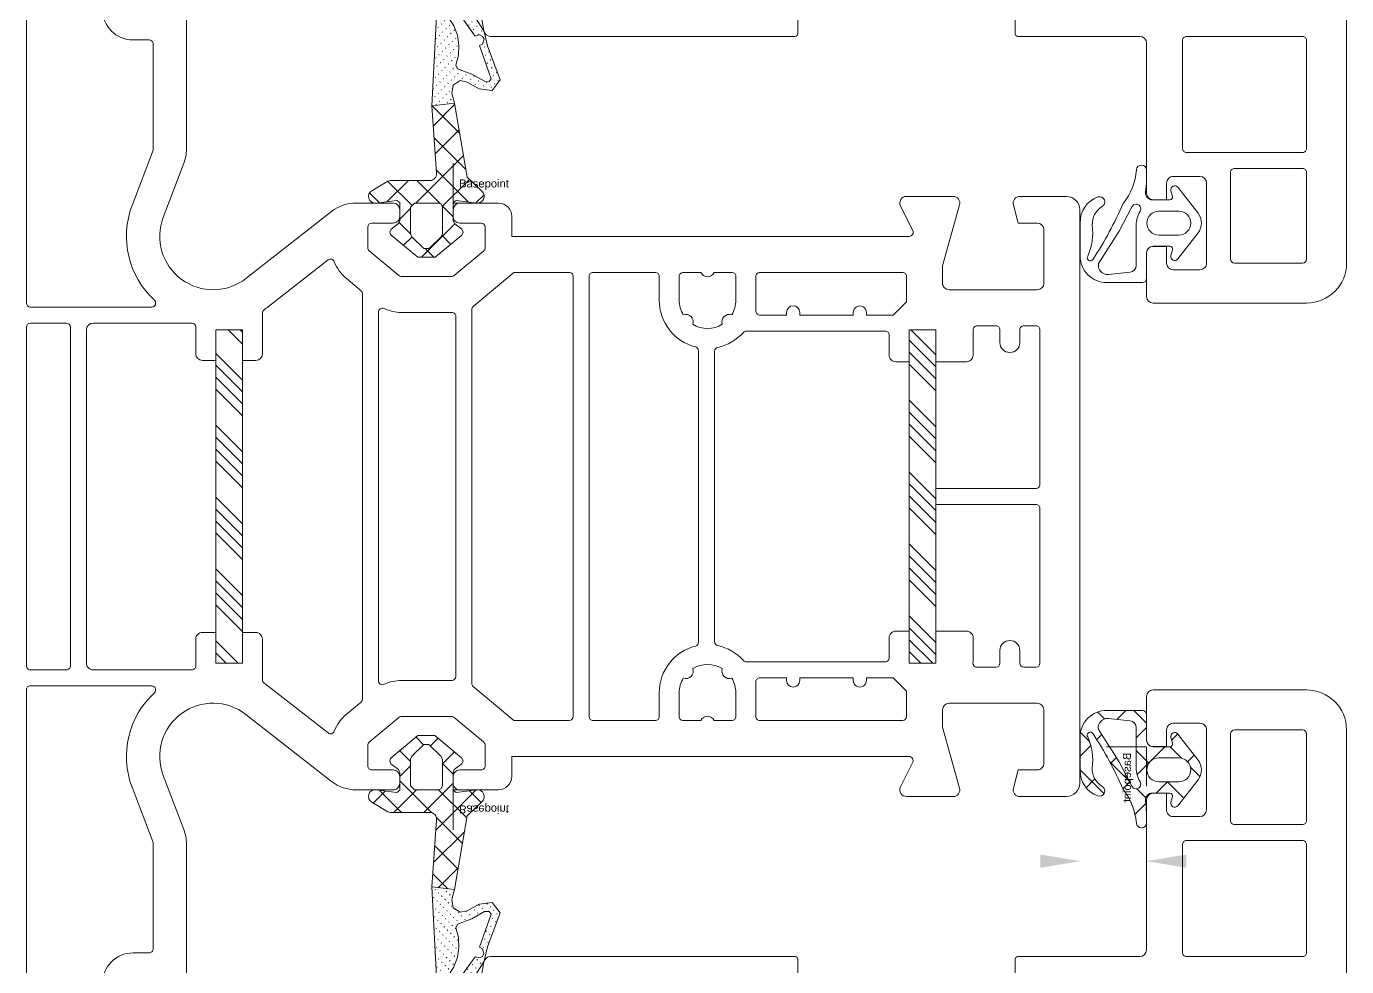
# Model space of a CAD drawing. Header units: millimetres. Extents: x 2258 to 5600, y 711 to 2563.
# Drawn here: x 4025.518 to 4029.343, y 1267.333 to 1270.056 of the extents above; entities that cross this region are included whole.
import ezdxf

# ---------------------------------------------------------------- set-up
doc = ezdxf.new("R2010")
doc.units = ezdxf.units.MM
doc.layers.add('PQI-A-WIN', color=140, linetype='Continuous', lineweight=13)
doc.styles.get("Standard").update_dxf_attribs({"font": 'arial.ttf'})
doc.dimstyles.new('SCHUECO', dxfattribs={"dimtxt": 4, "dimasz": 3, "dimexe": 0.18, "dimexo": 0.0625, "dimgap": 2, "dimtad": 0, "dimdec": 0, "dimzin": 0, "dimdsep": 46, "dimtxsty": 'Standard', "dimcen": 0.09, "dimadec": 0, "dimazin": 0, "dimtfac": 1, "dimtdec": 0, "dimtofl": 0, "dimtmove": 0, "dimatfit": 3, "dimfxl": 1, "dimtolj": 1, "dimtzin": 0, "dimarcsym": 0})
pattern_1 = [(44.99999999999996, (-2185.166647521728, 833.4856282345427), (-2.694076836320745, 2.694076836320748), []), (44.99999999999996, (-2184.268621521733, 833.4856282345427), (-2.694076836320745, 2.694076836320748), []), (44.99999999999996, (-2183.37059552173, 833.4856282345281), (-2.694076836320745, 2.694076836320748), []), (44.99999999999996, (-2182.472567521727, 833.4856282345427), (-2.694076836320745, 2.694076836320748), [])]

# ---------------------------------------------------------------- blocks, each defined once
blk = doc.blocks.new('*D17')
at = {"transparency": 16777216}
for p, q in [((101.6754354539699, 53.10518413807917), (101.6754354539699, 56.10518413807917)), ((95.17517284629906, 50.10518413807917), (101.8554354539699, 50.10518413807917)), ((99.8524201691362, 45.1374787787651), (101.8554354539699, 45.1374787787651)), ((101.6754354539699, 42.1374787787651), (101.6754354539699, 39.1374787787651))]:
    blk.add_line(p, q, dxfattribs=at)
for p in [(95.11267284629906, 50.10518413807917), (101.6754354539699, 50.10518413807917), (99.7899201691362, 45.1374787787651)]:
    blk.add_point(p, dxfattribs=at)
for points in [[(101.1754354539699, 53.10518413807917), (102.1754354539699, 53.10518413807917), (101.6754354539699, 50.10518413807917)], [(101.1754354539699, 42.1374787787651), (102.1754354539699, 42.1374787787651), (101.6754354539699, 45.1374787787651)]]:
    blk.add_solid(points, dxfattribs=at)
at = {"transparency": 16777216, "insert": (101.6754354539699, 58.77185080474585), "char_height": 2, "attachment_point": 5, "rotation": 90}
blk.add_mtext('\\A1;5', dxfattribs=at)
blk = doc.blocks.new('BASEPOINT')
for p, q in [((0.0001424139276124947, -6.579969547004794e-08), (0.0001424139276124947, 2.998156919277449)), ((-7.890404418731123e-08, 0.0005381883725030789), (2.956911949821283, 0.0005381883725030789))]:
    blk.add_line(p, q)
blk.add_text('Basepoint', height=0.6).set_placement((0.4501424139276011, 1.169999934200292))
blk = doc.blocks.new('PRJ_INSERT_77_593613123138', base_point=(370.0591615602781, 296.904111493457))
h = blk.add_hatch()
h.set_pattern_fill('ACAD_ISO07W100', color=256, scale=0.1, angle=45, style=0)
h.set_pattern_definition([(45.00000000000001, (96.33290821566521, -202.4814861769743), (0.3535533905932738, -0.3535533905932737), [0.05, -0.3])])
h.paths.add_polyline_path([(370.2626288746902, 307.2572055504933), (370.3826278046902, 306.9672046304934), (371.4626296346902, 306.5772052504933), (372.4226287246902, 306.0372043304934), (372.7726271946902, 306.0272021904933), (372.9026282646902, 306.2272067704934), (372.0326293346902, 308.7072025004933), (372.2526267346902, 308.8172031104933), (372.3726294846903, 309.1872058604933), (372.2526267346902, 309.3972049404933), (372.0326293346902, 309.5072055504933), (371.7226279546902, 309.4172092104934), (370.4026282646902, 311.2372012804934), (369.8526290246903, 311.4372058604934), (369.7226279546902, 310.8272052504934), (370.1226294846903, 310.1872058604934), (370.3826278046902, 309.4872012804933), (370.4926284146902, 308.7372012804933), (370.4526275046902, 307.9872012804933)], flags=16)
h.paths.add_polyline_path([(370.5926268946902, 306.0872073804933), (370.0526297946902, 305.7572055504933), (369.9726279546902, 305.1272006704933), (370.1626265846902, 304.3872028004934), (368.4726279546902, 304.1872058604933), (368.8226264346902, 310.9472079904934), (369.1726287246902, 311.6572070804933), (370.6226294846903, 312.8972049404934), (370.8026297946902, 312.9672046304934), (371.0326293346902, 312.8872028004933), (371.1226294846903, 312.6472049404934), (370.9926284146902, 312.2372012804934), (371.1126273446902, 311.7972064704933), (372.3826278046902, 309.7572055504933), (372.6426299446903, 308.6872058604933), (373.5926268946902, 306.1372028004934), (372.9926284146902, 305.3472018904934), (372.0026267346902, 305.4772067704934), (371.1226294846903, 305.9672046304934)])
h = blk.add_hatch()
h.set_pattern_fill('ANSI37', color=256, scale=0.5, style=0)
h.set_pattern_definition([(45.00000000000001, (96.33290821566521, -202.4814861769743), (1.122532015133644, -1.122532015133644), []), (315, (96.33290821566521, -202.4814861769743), (-1.122532015133644, -1.122532015133644), [])])
edge = h.paths.add_edge_path()
edge.add_arc((364.2139190631738, 297.402952210202), 0.4999999999999765, 120.8947328406612, 276.9882955879087)
edge.add_line((364.2747523546797, 296.9066666969694), (365.8291620202781, 297.0972018904934))
edge.add_line((365.8291620202781, 297.0972018904934), (366.0591615602781, 296.9372058604933))
edge.add_line((366.0591615602781, 296.9372058604933), (366.0591615602781, 295.5872073804933))
edge.add_line((366.0591615602781, 295.5872073804933), (365.9691614102782, 295.3772044804933))
edge.add_line((365.9691614102782, 295.3772044804933), (365.3991617102781, 294.9572025004933))
edge.add_line((365.3991617102781, 294.9572025004933), (365.3091615602781, 294.7272067704934))
edge.add_line((365.3091615602781, 294.7272067704934), (365.3691610302782, 294.5572047904934))
edge.add_line((365.3691610302782, 294.5572047904934), (365.4191621702781, 294.5072055504933))
edge.add_line((365.4191621702781, 294.5072055504933), (367.4191621702781, 292.8372073804933))
edge.add_line((367.4191621702781, 292.8372073804933), (368.6991609502782, 292.8372073804933))
edge.add_line((368.6991609502782, 292.8372073804933), (370.6991609502782, 294.5072055504933))
edge.add_line((370.6991609502782, 294.5072055504933), (370.8091615602781, 294.7272067704934))
edge.add_line((370.8091615602781, 294.7272067704934), (370.7191614102782, 294.9572025004933))
edge.add_line((370.7191614102782, 294.9572025004933), (370.1491617102781, 295.3772044804933))
edge.add_line((370.1491617102781, 295.3772044804933), (370.0591615602781, 295.5872073804933))
edge.add_line((370.0591615602781, 295.5872073804933), (370.0591615602781, 296.9372058604933))
edge.add_line((370.0591615602781, 296.9372058604933), (370.2891611002781, 297.0972018904934))
edge.add_line((370.2891611002781, 297.0972018904934), (371.8341112121234, 296.9078259892771))
edge.add_arc((371.894944577482, 297.404111493457), 0.5000000000000268, 263.0116958858569, 406.2845243053848)
edge.add_line((372.2404834077912, 297.7655017489269), (371.1091608002781, 298.8472018904934))
edge.add_line((371.1091608002781, 298.8472018904934), (370.1626265846902, 304.3872028004934))
edge.add_line((370.1626265846902, 304.3872028004934), (368.4726279546902, 304.1872058604933))
edge.add_line((368.4726279546902, 304.1872058604933), (368.8197329087203, 299.1406875398265))
edge.add_arc((368.3216274998939, 299.0972018904934), 0.4999999999999836, 270, 364.9893918508951, ccw=False)
edge.add_line((368.3216274998939, 298.5972018904934), (365.3291620202781, 298.5972018904934))
edge.add_line((365.3291620202781, 298.5972018904934), (365.1691621702781, 298.5572086004934))
edge.add_line((365.1691621702781, 298.5572086004934), (363.957187878871, 297.8320082659878))
h.paths.add_polyline_path([(369.2591623202782, 296.5972018904934), (369.1491617102781, 296.8372073804933), (368.9591630902781, 296.8972049404933), (367.1591600302781, 296.8972049404933), (366.8591608002781, 296.5972018904934), (366.8591608002781, 294.6072040204933), (366.9691614102782, 294.3772044804933), (367.8691629302782, 293.4972034104933), (368.2491601902781, 293.4972034104933), (369.1491617102781, 294.3772044804933), (369.2591623202782, 294.6072040204933)], flags=16)
for points in [[(370.5926268946902, 306.0872073804933), (370.0526297946902, 305.7572055504933), (369.9726279546902, 305.1272006704933), (370.1626265846902, 304.3872028004934), (368.4726279546902, 304.1872058604933), (368.8226264346902, 310.9472079904934), (369.1726287246902, 311.6572070804933), (370.6226294846903, 312.8972049404934), (370.8026297946902, 312.9672046304934), (371.0326293346902, 312.8872028004933), (371.1226294846903, 312.6472049404934), (370.9926284146902, 312.2372012804934), (371.1126273446902, 311.7972064704933), (372.3826278046902, 309.7572055504933), (372.6426299446903, 308.6872058604933), (373.5926268946902, 306.1372028004934), (372.9926284146902, 305.3472018904934), (372.0026267346902, 305.4772067704934), (371.1226294846903, 305.9672046304934)], [(370.2626288746902, 307.2572055504933), (370.3826278046902, 306.9672046304934), (371.4626296346902, 306.5772052504933), (372.4226287246902, 306.0372043304934), (372.7726271946902, 306.0272021904933), (372.9026282646902, 306.2272067704934), (372.0326293346902, 308.7072025004933), (372.2526267346902, 308.8172031104933), (372.3726294846903, 309.1872058604933), (372.2526267346902, 309.3972049404933), (372.0326293346902, 309.5072055504933), (371.7226279546902, 309.4172092104934), (370.4026282646902, 311.2372012804934), (369.8526290246903, 311.4372058604934), (369.7226279546902, 310.8272052504934), (370.1226294846903, 310.1872058604934), (370.3826278046902, 309.4872012804933), (370.4926284146902, 308.7372012804933), (370.4526275046902, 307.9872012804933)], [(369.2591623202782, 296.5972018904934), (369.1491617102781, 296.8372073804933), (368.9591630902781, 296.8972049404933), (367.1591600302781, 296.8972049404933), (366.8591608002781, 296.5972018904934), (366.8591608002781, 294.6072040204933), (366.9691614102782, 294.3772044804933), (367.8691629302782, 293.4972034104933), (368.2491601902781, 293.4972034104933), (369.1491617102781, 294.3772044804933), (369.2591623202782, 294.6072040204933)]]:
    blk.add_lwpolyline(points, close=True)
blk.add_lwpolyline([(363.957187878871, 297.8320082659878, 0.8104602076721642), (364.2747523546797, 296.9066666969694), (365.8291620202781, 297.0972018904934), (366.0591615602781, 296.9372058604933), (366.0591615602781, 295.5872073804933), (365.9691614102782, 295.3772044804933), (365.3991617102781, 294.9572025004933), (365.3091615602781, 294.7272067704934), (365.3691610302782, 294.5572047904934), (365.4191621702781, 294.5072055504933), (367.4191621702781, 292.8372073804933), (368.6991609502782, 292.8372073804933), (370.6991609502782, 294.5072055504933), (370.8091615602781, 294.7272067704934), (370.7191614102782, 294.9572025004933), (370.1491617102781, 295.3772044804933), (370.0591615602781, 295.5872073804933), (370.0591615602781, 296.9372058604933), (370.2891611002781, 297.0972018904934), (371.8341112121234, 296.9078259892771, 0.7217059250208615), (372.2404834077912, 297.7655017489269), (371.1091608002781, 298.8472018904934), (370.1626265846902, 304.3872028004934), (368.4726279546902, 304.1872058604933), (368.8197329087203, 299.1406875398265, -0.4399552836846325), (368.3216274998939, 298.5972018904934), (365.3291620202781, 298.5972018904934), (365.1691621702781, 298.5572086004934)], format="xyb", close=True)
blk.add_blockref('BASEPOINT', (370.0591615602781, 296.904111493457))
blk = doc.blocks.new('PRJ_INSERT_82_593613108129', base_point=(93.09175947517126, 45.13613779578571))
for points in [[(96.57175947517125, 43.38587658549507, 0.4931454364978535), (96.82352329069754, 43.19269142198048), (97.25386843934203, 43.30800207255939, -0.8182563119999993), (97.51551644842996, 42.78128659085793), (95.57004920008067, 41.27047850614416, -0.3423746699999996), (94.09457123851244, 41.26964571502724), (92.14783110374047, 42.77792282673801, -0.8187275480000128), (92.40921151568274, 43.30484580622618), (92.83999565964504, 43.18941752719068, 0.4931454364977577), (93.09175947517126, 43.38260269070529), (93.09175947517126, 44.6374787787651, 0.4142135623730951), (92.59175947517126, 45.1374787787651), (90.67509230374839, 45.1374787787651, -0.4138931122736059), (90.37509248334236, 45.43715051612516), (90.37216594885064, 48.11171568158161, -0.4144342108231597), (92.371998102171, 50.11369932415977), (94.84659984777645, 50.11369932415976, -0.326046179430916), (96.79015758703423, 48.79695738080039, -0.9093540687874182), (96.06772258947562, 48.46181333783163, 0.282567528062956), (94.68345287512017, 49.20180357220664, -0.1321869411913661), (92.36002225202456, 49.54727830056522, 1.066738308784841), (92.12449244264275, 49.14794116641387, 0.03987579388845044), (96.29622295568663, 46.88146055462859, 0.1492606141853157), (98.83346861699634, 45.89834376379143, -0.9639919681438134), (98.8055596810595, 45.13747877876509), (98.03945080570902, 45.13747877876509, -0.01234917559832588), (97.12115260942637, 45.20578850835254, 0.4435007188284667), (96.57175947517125, 44.70823417133149)], [(94.2201044864483, 47.19826353314413), (96.05439403722954, 46.22859800580039, -1.052815809151286), (95.71731212804985, 45.61617124798789, 0.1393325173808946), (94.66411998937798, 45.91594541790977), (91.65344415577628, 45.91591661471215, -0.3824563180869147), (91.15644155935468, 46.36120670734741), (90.9764292545147, 47.99648130658164, -0.5055033371080669), (91.79450949353532, 48.73804006586558)], [(93.93175947517128, 44.21543459327921, -0.9999999999999999), (95.73175947517123, 44.21543459327921), (95.73175947517123, 42.71689257772726, -0.9999999999999999), (93.93175947517128, 42.71689257772726)]]:
    blk.add_lwpolyline(points, format="xyb", close=True)
blk = doc.blocks.new('PRJ_INSERT_87_593613108102', base_point=(93.09175947517126, 45.13613779578571))
h = blk.add_hatch()
h.set_pattern_fill('NETZ', color=256, scale=2, angle=45, style=0)
h.set_pattern_definition([(135, (93.08175947517125, 43.61418591525233), (1.414213562373095, 1.414213562373095), []), (45.00000000000001, (93.08175947517125, 43.61418591525233), (1.414213562373095, -1.414213562373095), [])])
edge = h.paths.add_edge_path()
edge.add_arc((96.77175947517125, 43.38587658549508), 0.2000000000000028, 180.000000000002, 285.0000019295155)
edge.add_line((96.82352329069754, 43.19269142198048), (97.25386843934203, 43.30800207255939))
edge.add_arc((97.3315133211453, 43.01822739111446), 0.2999968227777602, -52.16785566725042, 104.9999981410138, ccw=False)
edge.add_line((97.51551644842996, 42.78128659085793), (95.57004920008067, 41.27047850614416))
edge.add_arc((94.8317734016949, 42.22115599779926), 1.203677219034148, 232.2325292912112, 307.83214861302235, ccw=False)
edge.add_line((94.09457123851244, 41.26964571502724), (92.14783110374047, 42.77792282673801))
edge.add_arc((92.33156664494926, 43.01507115096121), 0.2999967946248068, 75.00000260703348, 232.23252942474682, ccw=False)
edge.add_line((92.40921151568274, 43.30484580622618), (92.83999565964504, 43.18941752719068))
edge.add_arc((92.89175947517126, 43.38260269070529), 0.1999999999999995, 254.9999980705052, 360)
edge.add_line((93.09175947517126, 43.38260269070529), (93.09175947517126, 44.6374787787651))
edge.add_arc((92.59175947517126, 44.6374787787651), 0.5, 0, 90)
edge.add_line((92.59175947517126, 45.1374787787651), (90.67509230374839, 45.1374787787651))
edge.add_arc((90.67509230374839, 45.43747877876511), 0.3000000000000114, 180.0626935586477, 270, ccw=False)
edge.add_line((90.37509248334236, 45.43715051612516), (90.37216594885064, 48.11171568158161))
edge.add_arc((92.37232010137694, 48.11354436159928), 2.000154988479351, 90.0092238829954, 180.052383771404, ccw=False)
edge.add_line((92.371998102171, 50.11369932415977), (94.84659984777645, 50.11369932415976))
edge.add_arc((94.91607997703656, 48.12350345785251), 1.991408314391722, 19.766012035192716, 91.99945247194978, ccw=False)
edge.add_arc((96.412993297906, 48.66376018914963), 0.3999929910101586, -149.67688034763017, 19.45089272254171, ccw=False)
edge.add_arc((94.77315991892199, 47.70487118152124), 1.499617930004429, 30.31520107230063, 93.42947711197583)
edge.add_arc((94.16370361469352, 53.69197274753278), 4.52015027590489, 246.4823667588764, 276.6027570776597, ccw=False)
edge.add_arc((92.22934864755675, 49.3552233094328), 0.2322944478963791, 55.76875376987268, 243.1668750414375)
edge.add_arc((108.3973901569434, 74.12764261078864), 29.81262625583647, 236.9179750980363, 246.0519946565889)
edge.add_arc((99.17480532190129, 50.54491495581262), 4.659091605521037, 231.8412851438167, 265.7986037213013)
edge.add_arc((98.8055596810595, 45.51842312865142), 0.3809443498863254, -90, 85.7986037213019, ccw=False)
edge.add_line((98.8055596810595, 45.13747877876509), (98.03945080570902, 45.13747877876509))
edge.add_arc((98.96297117533568, 63.75907186026259), 18.64447957884561, 264.33071728625805, 267.16079599675686, ccw=False)
edge.add_arc((97.07175947517125, 44.70823417133148), 0.5000000000000088, 84.33071728625671, 179.9999999999992)
edge.add_line((96.57175947517125, 44.70823417133149), (96.57175947517125, 43.38587658549507))
edge = h.paths.add_edge_path(flags=16)
edge.add_arc((94.83175947517125, 44.21543459327921), 0.8999999999999773, 0, 180, ccw=False)
edge.add_line((95.73175947517123, 44.21543459327921), (95.73175947517123, 42.71689257772726))
edge.add_arc((94.83175947517125, 42.71689257772726), 0.8999999999999773, -180, 0, ccw=False)
edge.add_line((93.93175947517128, 42.71689257772726), (93.93175947517128, 44.21543459327921))
edge = h.paths.add_edge_path(flags=16)
edge.add_line((94.2201044864483, 47.19826353314413), (96.05439403722954, 46.22859800580039))
edge.add_arc((95.90162032305382, 45.91370628057193), 0.3499951519098565, -121.77616109016992, 64.11906923552851, ccw=False)
edge.add_arc((94.66328266683387, 43.91303443117008), 2.002911161762198, 58.24765455453224, 89.9760473404002)
edge.add_line((94.66411998937798, 45.91594541790977), (91.65344415577628, 45.91591661471215))
edge.add_arc((91.653439372266, 46.41591661468926), 0.4999999999999954, 186.2818715188933, 270.00054814990034, ccw=False)
edge.add_line((91.15644155935468, 46.36120670734741), (90.9764292545147, 47.99648130658164))
edge.add_arc((91.65849702869959, 48.06605929631473), 0.6856074279329417, 78.55761637273463, 185.8246158643593, ccw=False)
edge.add_line((91.79450949353532, 48.73804006586558), (94.2201044864483, 47.19826353314413))
for points in [[(96.57175947517125, 43.38587658549507, 0.4931454364978535), (96.82352329069754, 43.19269142198048), (97.25386843934203, 43.30800207255939, -0.8182563119999993), (97.51551644842996, 42.78128659085793), (95.57004920008067, 41.27047850614416, -0.3423746699999996), (94.09457123851244, 41.26964571502724), (92.14783110374047, 42.77792282673801, -0.8187275480000128), (92.40921151568274, 43.30484580622618), (92.83999565964504, 43.18941752719068, 0.4931454364977577), (93.09175947517126, 43.38260269070529), (93.09175947517126, 44.6374787787651, 0.4142135623730951), (92.59175947517126, 45.1374787787651), (90.67509230374839, 45.1374787787651, -0.4138931122736059), (90.37509248334236, 45.43715051612516), (90.37216594885064, 48.11171568158161, -0.4144342108231597), (92.371998102171, 50.11369932415977), (94.84659984777645, 50.11369932415976, -0.326046179430916), (96.79015758703423, 48.79695738080039, -0.9093540687874182), (96.06772258947562, 48.46181333783163, 0.282567528062956), (94.68345287512017, 49.20180357220664, -0.1321869411913661), (92.36002225202456, 49.54727830056522, 1.066738308784841), (92.12449244264275, 49.14794116641387, 0.03987579388845044), (96.29622295568663, 46.88146055462859, 0.1492606141853157), (98.83346861699634, 45.89834376379143, -0.9639919681438134), (98.8055596810595, 45.13747877876509), (98.03945080570902, 45.13747877876509, -0.01234917559832588), (97.12115260942637, 45.20578850835254, 0.4435007188284667), (96.57175947517125, 44.70823417133149)], [(94.2201044864483, 47.19826353314413), (96.05439403722954, 46.22859800580039, -1.052815809151286), (95.71731212804985, 45.61617124798789, 0.1393325173808946), (94.66411998937798, 45.91594541790977), (91.65344415577628, 45.91591661471215, -0.3824563180869147), (91.15644155935468, 46.36120670734741), (90.9764292545147, 47.99648130658164, -0.5055033371080669), (91.79450949353532, 48.73804006586558)], [(93.93175947517128, 44.21543459327921, -0.9999999999999999), (95.73175947517123, 44.21543459327921), (95.73175947517123, 42.71689257772726, -0.9999999999999999), (93.93175947517128, 42.71689257772726)]]:
    blk.add_lwpolyline(points, format="xyb", close=True)
blk.add_blockref('BASEPOINT', (93.09175947517126, 45.13613779578571))
dim = blk.add_linear_dim(base=(101.6754354539699, 50.10518413807917), p1=(99.7899201691362, 45.1374787787651), p2=(95.11267284629906, 50.10518413807917), angle=90, dimstyle='SCHUECO')
dim.commit()
dim.dimension.update_dxf_attribs({"geometry": '*D17', "text_midpoint": (101.6754354539699, 58.77185080474585)})
blk = doc.blocks.new('w2')
at = {"ltscale": 1000}
h = blk.add_hatch(dxfattribs=at)
h.set_pattern_fill('ANSI34', color=256, scale=0.2, angle=-2.862499213317165e-14, style=0)
h.set_pattern_definition(pattern_1)
h.paths.add_polyline_path([(-818.7187347708241, 27.80018479915452), (-843.7185287771717, 27.80018479915452), (-843.718528777179, 29.79997117610765), (-841.4186020193592, 29.79997117610765), (-841.4186020193592, 29.80018479915452), (-821.0185165701405, 29.80018479916907), (-821.0185165701405, 29.7999711761222), (-818.7187347708241, 29.79997117610765)])
h = blk.add_hatch(dxfattribs=at)
h.set_pattern_fill('ANSI34', color=256, scale=0.2, angle=-2.862499213317165e-14, style=0)
h.set_pattern_definition(pattern_1)
h.paths.add_polyline_path([(-821.118492156078, -22.19983236698317), (-821.118492156078, -22.20004599003005), (-818.7187347708241, -22.20004599003005), (-818.7187347708241, -24.19983236698317), (-843.7185287771717, -24.19983236696862), (-843.7185287771717, -22.20004599003005), (-841.3186264334217, -22.20004599003005), (-841.318626433429, -22.19983236696862)])
for points in [[(-793.9684582052723, 31.99998422237695), (-805.1679783221989, 31.99998422237695, -0.09100544918140649), (-806.2331249251656, 32.19542585065938), (-810.2982921896473, 33.73934896083665, 0.7590233678601905), (-814.8705578146473, 27.53732163997483), (-809.8544321041845, 21.1170176454616, -0.1673434661817738), (-809.2184582052796, 19.27002533542691), (-809.2184582052723, 16.49996812436439, -0.4140987294296795), (-809.7184582052723, 15.99996812436439), (-810.2184582052796, 15.99996812434983, -0.4144742986754213), (-810.7184582052796, 16.49996812436439), (-810.7184582052723, 18.0999589690764, 0.4139852398019882), (-811.0185070334046, 18.39996202083421), (-812.5647716818494, 18.39996202083421, 0.2215126737079824), (-812.7946300802723, 18.29279954524827), (-814.6482759806313, 16.08360702716163, 0.176321042264462), (-814.7184582052796, 15.89077603865007), (-814.7184582052723, 12.10916211748554, 0.1763201655851752), (-814.6482766364352, 11.9163319105719), (-812.7946300802723, 9.707123352010967, 0.2215126737079616), (-812.5647716818348, 9.599960876439582), (-811.0185070333973, 9.59996087642503, 0.4139727884084307), (-810.7184582052723, 9.899963928197394), (-810.7184582052723, 11.49997003171302, -0.4144341899851268), (-810.2184582052723, 11.99997003169847), (-809.7184582052723, 11.99997003171302, -0.4140585600646581), (-809.2184582052723, 11.49997003169847), (-809.2184582052796, 8.599960876439582, -0.4141168356852669), (-810.2184582052796, 7.599960876439582), (-811.7184582052723, 7.59996087642503), (-811.7184582052723, -22.2000459900155, 0.55691686604508), (-811.2849865255848, -22.46869223026442), (-809.4409923849598, -21.55227987673425, -0.556607904861629), (-808.7184582052723, -22.00003378298425), (-808.7184582052723, -25.5000337829988, -0.4967580906147946), (-809.3535900412098, -25.98141806034255), (-813.9185314474598, -24.70004599003005), (-815.2184582052723, -24.7000459900155, 0.4145128486108499), (-815.7184582052796, -25.2000459900155), (-815.7184582052796, -31.80000631716393, 0.4145128486108457), (-815.2184582052723, -32.30000631717849), (-811.2184582052796, -32.30000631717849, 0.4141372546644739), (-810.7184582052723, -31.80000631717849), (-810.7184582052723, -30.3843111267488), (-809.3479748068348, -30.01706259159255, -0.4929991430939729), (-808.7184582052723, -30.50003378298425), (-808.7184582052723, -34.00001852420974, -0.4141097112097161), (-809.7184582052796, -35.0000157776376), (-852.718460112621, -35.00001577762305, -0.414271049464196), (-853.7184601126282, -34.00001852420974), (-853.718460112621, -30.50003378298425, -0.4932576109840519), (-853.0890655813782, -30.01706259159255), (-851.718460112621, -30.38431112673425), (-851.7184601126355, -31.80000631716393, 0.4145128486108478), (-851.218460112621, -32.30000631717849), (-847.2185287771717, -32.30000631717849, 0.414137254664476), (-846.7185287771717, -31.80000631717849), (-846.7185287771717, -25.20004599003005, 0.4141372546644635), (-847.2185287771717, -24.7000459900155), (-848.5185165701405, -24.7000459900155), (-853.0833282766907, -25.98141806034255, -0.4970037249472636), (-853.718460112621, -25.50003378298425), (-853.718460112621, -22.0000337829988, -0.5568370763175419), (-852.9959259329335, -21.5522798767488), (-851.152053862621, -22.46869223024987, 0.5565166634736244), (-850.718460112621, -22.20004599003005), (-850.718460112621, 7.599960876439582), (-852.218460112621, 7.59996087642503, -0.4142782962719561), (-853.2184601126282, 8.59996087642503), (-853.218460112621, 11.49997003171302, -0.4144341899851226), (-852.718460112621, 11.99997003171302), (-852.218460112621, 11.99997003171302, -0.4140585600646664), (-851.7184601126282, 11.49997003171302), (-851.7184601126282, 9.899963928197394, 0.4144778819058457), (-851.4185333548085, 9.59996087642503), (-849.872268706371, 9.59996087642503, 0.2215154119247647), (-849.642417937328, 9.707123352010967), (-847.7887134724224, 11.91632818423386, 0.1763243448808991), (-847.7185287771717, 12.1091621171945), (-847.718528777179, 15.89077603889746, 0.1763252215664501), (-847.7887141282554, 16.08361075344146), (-849.6424155796267, 18.29279673540441, 0.2216964525937147), (-849.8722302285314, 18.39996202083421), (-851.4185333548085, 18.39996202083421, 0.4144907307888861), (-851.7184601126282, 18.0999589690764), (-851.718460112621, 16.49996812436439, -0.4140987294296753), (-852.218460112621, 15.99996812436439), (-852.718460112621, 15.99996812434983, -0.4144742986754232), (-853.218460112621, 16.49996812434983), (-853.2184601126282, 19.27018157904968, -0.1673417594040384), (-852.5824984797946, 21.11715818922676), (-847.5665512381092, 27.53732163997483, 0.7590228700914367), (-852.1387481985585, 33.73934896083665), (-856.203765440514, 32.19543646724196, -0.09100796121511623), (-857.2689399966766, 31.99998422237695), (-868.468460112621, 31.9999842223624, -0.4144957204533536)], [(-904.7184529600709, -55.00001577762305), (-848.7184586821095, -55.00001577762305, 0.4141800440952208), (-845.7184586821168, -52.00001482394873), (-845.7184586821095, -40.50001482394873, 0.4141000780213171), (-846.2184586821095, -40.00001577762305), (-849.4684586821095, -40.00001577762305, 0.4142262546462484), (-849.9684586821168, -40.50001482394873), (-849.9684586821095, -41.50001482394873), (-848.7184586821095, -41.50001482394873, -0.4140987294296731), (-848.2184586821095, -42.00001482394873), (-848.2184586821095, -43.99977606363245, -0.4143533987650225), (-848.7186974428914, -44.50001482394873), (-854.7184586821095, -44.50001482394873, -0.4142005543965916), (-855.2184586821168, -44.00001482396328), (-855.2184586821095, -42.00001482396328, -0.4142249059344036), (-854.7184586821095, -41.50001482394873), (-853.4684586821095, -41.50001482394873), (-853.4684586821095, -40.50001482394873, 0.4140987294296983), (-853.9684586821095, -40.00001482394873), (-865.218462496814, -40.00001482396328, -0.4141852284235096), (-865.7184624968068, -39.50001482394873), (-865.7184624968068, -30.35000566867529, 0.4141729218234941), (-865.9185357389943, -30.15000872043311), (-867.7181137125153, -30.15000872043311, -0.4148355601868188)], [(-867.7181137125008, -13.85000566867529), (-865.9185357389943, -13.85000566867529, 0.4142649428828891), (-865.7184624968068, -13.65000872043311), (-865.7184624968068, 9.19879193874658, 0.3637908684517543), (-866.1316705046193, 9.691193061793456), (-870.7184624968068, 10.49998517605127)], [(-757.718466311504, -55.00001577762305), (-813.7184605894581, -55.00001577762305, -0.4141800440952208), (-816.7184605894581, -52.00001482394873), (-816.7184605894581, -40.50001482394873, -0.4141000780213171), (-816.2184605894581, -40.00001577762305), (-812.9684605894581, -40.00001577762305, -0.4142262546462484), (-812.4684605894654, -40.50001482394873), (-812.4684605894581, -41.50001482394873), (-813.7184605894727, -41.50001482394873, 0.4140987294296731), (-814.2184605894581, -42.00001482393418), (-814.2184605894581, -43.99977606363245, 0.4143533987650225), (-813.7182218286689, -44.50001482394873), (-807.7184605894581, -44.50001482394873, 0.4142005543965916), (-807.2184605894581, -44.00001482394873), (-807.2184605894581, -42.00001482394873, 0.4142249059344036), (-807.7184605894581, -41.50001482394873), (-808.9684605894581, -41.50001482394873), (-808.9684605894654, -40.50001482394873, -0.4140987294296983), (-808.4684605894654, -40.00001482394873), (-797.2184567747609, -40.00001482394873, 0.4141852284235096), (-796.7184567747609, -39.50001482394873), (-796.7184567747609, -30.35000566867529, -0.4141729218234941), (-796.5183835325734, -30.15000872043311), (-794.7188055590668, -30.15000872043311, 0.4148355601868188)], [(-794.7188055590814, -13.85000566867529), (-796.5183835325734, -13.85000566867529, -0.4142649428828891), (-796.7184567747609, -13.65000872043311), (-796.7184567747609, 9.19879193874658, -0.3637908684517543), (-796.3052487669484, 9.691193061793456), (-791.7184567747609, 10.49998517605127)]]:
    blk.add_lwpolyline(points, format="xyb", dxfattribs=at)
for points in [[(-865.1460724173085, 34.4999690780387, -0.4144907307889035), (-865.445999175121, 34.79997212978196), (-865.4459991751282, 35.9999690780387, 0.4141775996259797), (-867.7460480032532, 38.29997212978196), (-871.685256987621, 38.29997212979652, -0.4928747108713756), (-871.975051909496, 38.67761190030433), (-870.6084747610585, 43.7776180038054, -0.3394217371552758), (-870.3186798391835, 43.9999690780387), (-845.7185287771863, 43.9999690780387, -0.4143884253417999), (-845.4186020193665, 43.69996602626634), (-845.4186020193665, 34.60865743251634, -0.6832181389907827), (-845.9391098318592, 34.40533406827308, 0.3063394764209429), (-853.026321440746, 36.07647664638353), (-857.1773224173157, 34.49996907802415)], [(-844.2185287771717, 43.69996602628089, -0.4144778819058825), (-843.9186020193665, 43.99996907802415), (-818.5185165701405, 43.9999690780387, -0.4139727884084385), (-818.2184677420155, 43.69996602626634), (-818.2184677420155, 40.99996907802415, -0.4139852398019465), (-818.518516570155, 40.69996602626634), (-843.9186020193592, 40.69996602628089, -0.414490730788879), (-844.2185287771717, 40.99996907802415)], [(-817.0185146627991, 43.69996602626634, -0.4141142411121429), (-816.7184658346669, 43.9999690780387), (-792.1183610258595, 43.99996907802415, -0.3394576897595111), (-791.8285661039845, 43.7776180038054), (-790.461988955547, 38.67761190028978, -0.4933796641124775), (-790.7517838774293, 38.29997212979652), (-794.6909923849671, 38.29997212978196, 0.4141730664658379), (-796.9910412130848, 35.9999690780387), (-796.9910412130848, 34.79997212978196, -0.4144907307888772), (-797.2909679708973, 34.49996907802415), (-805.2597179708973, 34.49996907802415), (-809.4107189474598, 36.07647664638353, 0.3063520428537711), (-816.4978847799794, 34.40533406825853, -0.6829872473079543), (-817.0185146627919, 34.60865743251634)], [(-813.4831067129999, 21.37602107068233, -0.5068786376784042), (-813.6145347843412, 20.9102879367565, 0.1294042729086624), (-814.8622106052935, 20.02920740147238), (-815.8036927413486, 18.907140187599, -0.2217007050997219), (-816.033510516696, 18.79997117610765), (-846.4035065256612, 18.79997117610765, -0.2216964525937126), (-846.6333211745805, 18.90713646153745), (-847.5740837393387, 20.02830916648963, 0.129513809728693), (-848.8224750330046, 20.91030257483362, -0.5068763388598283), (-848.9539033501642, 21.37603429124283), (-845.43892726989, 25.87502917167149, 0.01374640017175579), (-845.2202207261726, 26.17140106634179, -0.245391264120013), (-844.9740261024999, 26.29997117610765), (-841.9186020193665, 26.29997117610765, 0.4144640356852681), (-841.4186020193592, 26.79997117610765), (-841.4186020193665, 27.79997117610765), (-843.7185287771717, 27.7999711761222), (-843.718528777179, 29.79997117610765), (-841.4186020193592, 29.79997117610765), (-841.4186020193665, 30.79997117610765, 0.414417294069638), (-841.9186020193592, 31.29997212978196), (-843.9186020193592, 31.29997212979652, -0.4145345493896754), (-844.2185287771717, 31.59995992276527), (-844.2185287771717, 38.99996907802415, -0.414434189985134), (-843.7185287771717, 39.49996907802415), (-818.7184677420155, 39.49996907802415, -0.4140585600646061), (-818.2184677420155, 38.99996907802415), (-818.2184677420155, 31.59995992275071, -0.4140292785831807), (-818.5185165701478, 31.29997212978196), (-820.5185165701405, 31.29997212978196, 0.4140757920632828), (-821.0185165701405, 30.79997117610765), (-821.0185165701405, 29.7999711761222), (-818.7184677420228, 29.7999711761222), (-818.7184677420228, 27.7999711761222), (-821.0185165701405, 27.7999711761222), (-821.0185165701405, 26.79997117610765, 0.4141227121502763), (-820.5185165701405, 26.2999711761222), (-817.4630812357427, 26.29997117610765, -0.2453921737157822), (-817.2168860237507, 26.17140022147214, 0.0146273451228477), (-816.9836145948211, 25.85645173232479)], [(-845.0345375792604, 17.5999589690764), (-817.4024494030746, 17.5999589690764, -0.5502031364459006), (-817.1311774760034, 17.17185142994276, 0.1107495697884544), (-817.4184582052694, 15.89077603863552), (-817.418458205284, 12.09997308347374, -0.4142135623730948), (-817.7184582052723, 11.79997308345628), (-844.7185776052938, 11.79997308345628, -0.414213562373095), (-845.0185776052967, 12.09997308347374), (-845.0185776052967, 15.87365977861919, 0.1121936566339343), (-845.3058095063316, 17.17185142997187, -0.5502031364174572)], [(-845.2287067203579, 10.59997613521409), (-817.20799551862, 10.59997613521409, -0.2217095995094762), (-816.9781712043477, 10.49279933031357), (-814.4184093771546, 7.441841138715972), (-814.4184093771473, 3.299970031701378, -0.414213562373095), (-814.7184093771502, 2.999970031713019), (-847.7185165701376, 2.999970031698467, -0.414213562373095), (-848.0185165701405, 3.299970031686826), (-848.0185165701405, 7.441986633275519), (-845.4585182088776, 10.49281461621285, -0.2216921539529607)], [(-848.0178451834217, -3.153304504434345), (-848.0185165643343, 1.499929798679659, -0.4142558224100689), (-847.71851656746, 1.79997308345628), (-814.7185314474482, 1.79997308345628, -0.4142174041424808), (-814.4185314474744, 1.499969148484524), (-814.4185924826161, -3.153304504434345, -0.4142983664102387), (-814.7185802755848, -3.453292297388543), (-816.4942123709261, -3.453292297403095, 0.3424565687257416), (-820.0055845304742, -6.177797679381911, -0.3424565687257416), (-820.29618084713, -6.403273986841668), (-842.1408767072135, -6.403273986841668, -0.3424565687257481), (-842.431473023862, -6.177797679381911, 0.3424565687257416), (-845.9428451834247, -3.453292297403095), (-847.717857390453, -3.453292297403095, -0.4142983664102107)], [(-848.017845183429, -7.578277038614033, 0.6499039041334522), (-848.017845183429, -6.578277038614033), (-848.0178451834217, -5.253280090371845, -0.4144468047252342), (-847.7179184256092, -4.953292297403095), (-845.9428451834247, -4.953292297388543, -0.1371996598161573), (-844.8404917192674, -5.261580476537347, 0.6244339804756662), (-844.1277358043881, -5.973302278362098, -0.2804484668413061), (-844.1277437245008, -8.18329532626376, 0.6244863242069474), (-844.8404910038444, -8.895003684141557, -0.1371997601196687), (-845.9428451834247, -9.203292297403095), (-847.7179184256092, -9.203292297388543, -0.4143401468750159), (-848.0178451834217, -8.90327398685622)], [(-817.5965665505064, -8.895003684141557, 0.1371997601196687), (-816.4942123709334, -9.203292297403095), (-814.7185192404286, -9.203292297403095, 0.4143401468750159), (-814.4185924826161, -8.90327398685622), (-814.4185924826161, -7.578277038614033, -0.6499039041334397), (-814.4185924826161, -6.578277038599481), (-814.4185924826161, -5.253280090371845, 0.4144468047252377), (-814.7185192404286, -4.953292297388543), (-816.4942123709261, -4.953292297403095, 0.1371996598161571), (-817.5965658350906, -5.261580476551899, -0.6244339804756662), (-818.3093217499554, -5.97330227837665, 0.2804484668413063), (-818.3093138298573, -8.183295326249208, -0.6244863242069476)], [(-842.1055271003424, -7.603286193872918), (-820.3315304540083, -7.60328619388747, -0.3534633579343162), (-820.0382322565783, -7.84022933554661, 0.1579565635716274), (-818.9180334754128, -9.773791556071956, -0.2127273987962162), (-818.8186255668261, -9.996865621666075), (-818.8185653982655, -20.40002767948317, -0.4144299052147346), (-819.118492156078, -20.70004599003005), (-820.618492156078, -20.70004599003005, 0.4142634643848764), (-821.118492156078, -21.20004599003005), (-821.118492156078, -22.20004599003005), (-818.7184677420155, -22.2000459900155), (-818.7184677420155, -24.2000459900155), (-821.118492156078, -24.20004599003005), (-821.1184921560853, -26.5000337829988, 0.4141925722659863), (-820.618492156078, -27.0000337829988), (-818.7184677420155, -27.0000337829988, -0.4144246451432656), (-818.418540984203, -27.30002157596755), (-818.418540984203, -28.70004599003005, -0.4144246451433697), (-818.7184677420155, -29.0000337829988), (-819.668540984203, -29.0000337829988, 0.9999999999999999), (-819.668540984203, -30.50003378298425), (-818.7184677420155, -30.5000337829988, -0.4144246451432656), (-818.418540984203, -30.80002157596755), (-818.418540984203, -31.70003073122643, -0.4144246451433072), (-818.7184677420228, -32.00001852419518), (-830.3185653982655, -32.00001852420974, -0.4144246451433143), (-830.618492156078, -31.70003073122643), (-830.618492156078, -24.20004599003005), (-831.8185653982655, -24.20004599003005), (-831.8185653982655, -31.70003073124099, -0.4144743061600102), (-832.1185531912342, -32.00001852420974), (-843.7185287771717, -32.00001852420974, -0.4141488379223913), (-844.0185776052967, -31.70003073124099), (-844.018577605304, -30.80002157596755, -0.4141488379223222), (-843.7185287771717, -30.50003378298425), (-842.7685776053113, -30.50003378298425, 0.9999999999999999), (-842.7685776053113, -29.00003378298425), (-843.7185287771717, -29.00003378298425, -0.4141488379224121), (-844.0185776052967, -28.70004599003005), (-844.0185776052967, -27.28287069704675, -0.5176515333300975), (-843.6185531912342, -27.0000337829988), (-841.818626433429, -27.00003378298425, 0.4144431283276326), (-841.3186264334217, -26.50003378298425), (-841.3186264334217, -24.20004599003005), (-843.7185287771717, -24.2000459900155), (-843.7185287771717, -22.20004599003005), (-841.3186264334217, -22.20004599003005), (-841.3186264334217, -21.20004599003005, 0.4145128486108603), (-841.8186264334217, -20.7000459900155), (-843.3186264334217, -20.70004599003005, -0.4143401468749465), (-843.6185531912342, -20.40002767948317), (-843.6178311297408, -9.996306126689888, -0.2126569724992277), (-843.5184691472532, -9.773292452358874, 0.1579038066082451), (-842.3988252977724, -7.84022933554661, -0.3534633579343161)], [(-845.1178207693665, -10.70327703859948, -0.4143559503114282), (-844.817894011554, -11.00329534916091), (-844.818626433429, -13.00002996828698), (-845.018577605304, -13.00002996830153, 0.9999999999999999), (-845.0185776052967, -14.00002996828698), (-844.818626433429, -14.00002996830153), (-844.8186264334217, -18.0000337829988), (-845.0185776052967, -18.0000337829988, 0.9999999999999999), (-845.0185776052967, -19.00003378298425), (-844.818626433429, -19.0000337829988), (-844.8186264334217, -21.0000337829988), (-845.8186264334217, -22.0000337829988), (-847.7185287771717, -22.00003378298425, -0.4141330101809536), (-848.0185165701478, -21.70004599003005), (-848.0178451834217, -11.00329534916091, -0.4143559503114283), (-847.7179184256092, -10.70327703861403)], [(-817.6184902487294, -14.00002996830153), (-817.4185390768544, -14.00002996830153, 0.9999999999999999), (-817.4185390768616, -13.00002996830153), (-817.6184902487294, -13.00002996828698), (-817.6185512838856, -11.00329534916091, -0.4143559503114143), (-817.3186245260731, -10.70327703861403), (-814.7185192404286, -10.70327703861403, -0.4143559503114248), (-814.4185924826161, -11.00329534914636), (-814.4185314474598, -21.70004599003005, -0.4144246451432271), (-814.7184582052723, -22.0000337829988), (-816.6184902487294, -22.0000337829988), (-817.6184902487294, -21.0000337829988), (-817.6184902487294, -19.0000337829988), (-817.4185390768544, -19.0000337829988, 0.9999999999999999), (-817.4185390768544, -18.0000337829988), (-817.6184902487294, -18.00003378298425)], [(-857.318434268047, -42.70002703097998), (-865.4185357389943, -42.70002703097998, 0.4144468047252203), (-865.7184624968068, -43.00001482394873), (-865.7184624968068, -51.70002703097998, 0.4144360440178681), (-865.4185357389943, -52.00001482394873), (-857.318434268047, -52.00001482394873, 0.4144360440178403), (-857.0185075102345, -51.70002703097998), (-857.0185075102418, -43.00001482394873, 0.4144468047252412)], [(-805.1184850035206, -42.70002703097998), (-797.0183835325734, -42.70002703097998, -0.4144468047252203), (-796.7184567747609, -43.00001482393418), (-796.7184567747609, -51.70002703097998, -0.4144360440178681), (-797.0183835325806, -52.00001482394873), (-805.1184850035206, -52.00001482394873, -0.4144360440178403), (-805.4184117613331, -51.70002703097998), (-805.4184117613331, -43.00001482394873, -0.4144468047252412)], [(-849.0185075102418, -46.30000261691748), (-855.5185075102345, -46.30000261691748, 0.4144299052148737), (-855.818434268047, -46.60002092746436), (-855.8184342680543, -51.70002703097998, 0.4145251995864781), (-855.5185075102345, -52.00001482396328), (-849.0185075102345, -52.00001482396328, 0.4140932892758748), (-848.7184586821168, -51.70002703097998), (-848.7184586821095, -46.60002092746436, 0.4139957478629908)], [(-813.4184117613331, -46.30000261691748), (-806.9184117613331, -46.30000261691748, -0.4144299052148737), (-806.6184850035206, -46.60002092746436), (-806.6184850035206, -51.70002703097998, -0.4145251995864781), (-806.9184117613331, -52.00001482393418), (-813.4184117613331, -52.00001482393418, -0.4140932892758748), (-813.7184605894654, -51.70002703097998), (-813.7184605894581, -46.60002092746436, -0.4139957478629908)]]:
    blk.add_lwpolyline(points, format="xyb", close=True, dxfattribs=at)
for points in [[(-843.7187958059803, 29.80018479915452), (-818.7187347708241, 29.80018479915452), (-818.7187347708241, 27.80018479915452), (-843.7187958059949, 27.80018479915452)], [(-843.7187958059803, -22.19983236698317), (-818.7187347708241, -22.19983236698317), (-818.7187347708241, -24.19983236698317), (-843.7187958059803, -24.19983236696862)]]:
    blk.add_lwpolyline(points, close=True, dxfattribs=at)
at = {"ltscale": 1000, "extrusion": (0, 0, -1), "zscale": -1, "rotation": 270}
blk.add_blockref('PRJ_INSERT_77_593613123138', (853.218460112621, 12.0001321562595), dxfattribs=at)
at = {"ltscale": 1000, "rotation": 270}
blk.add_blockref('PRJ_INSERT_77_593613123138', (-809.2184582052796, 12.00038070674054), dxfattribs=at)
at = {"ltscale": 1000, "yscale": -1, "rotation": 179.9999999999999}
blk.add_blockref('PRJ_INSERT_87_593613108102', (-849.9783976469625, -40.0000164348312), dxfattribs=at)
at = {"ltscale": 1000}
blk.add_blockref('PRJ_INSERT_82_593613108129', (-812.4585216246196, -40.0000164348312), dxfattribs=at)

msp = doc.modelspace()

# ---------------------------------------------------------------- block references
at = {"layer": 'PQI-A-WIN', "ltscale": 1000, "xscale": 0.03863196438221001, "yscale": 0.03863196438221001, "zscale": 0.03863196438221001, "rotation": 89.99724577119805}
msp.add_blockref('w2', (4027.219773810029, 1300.806104285437), dxfattribs=at)

doc.saveas('drawing.dxf')
